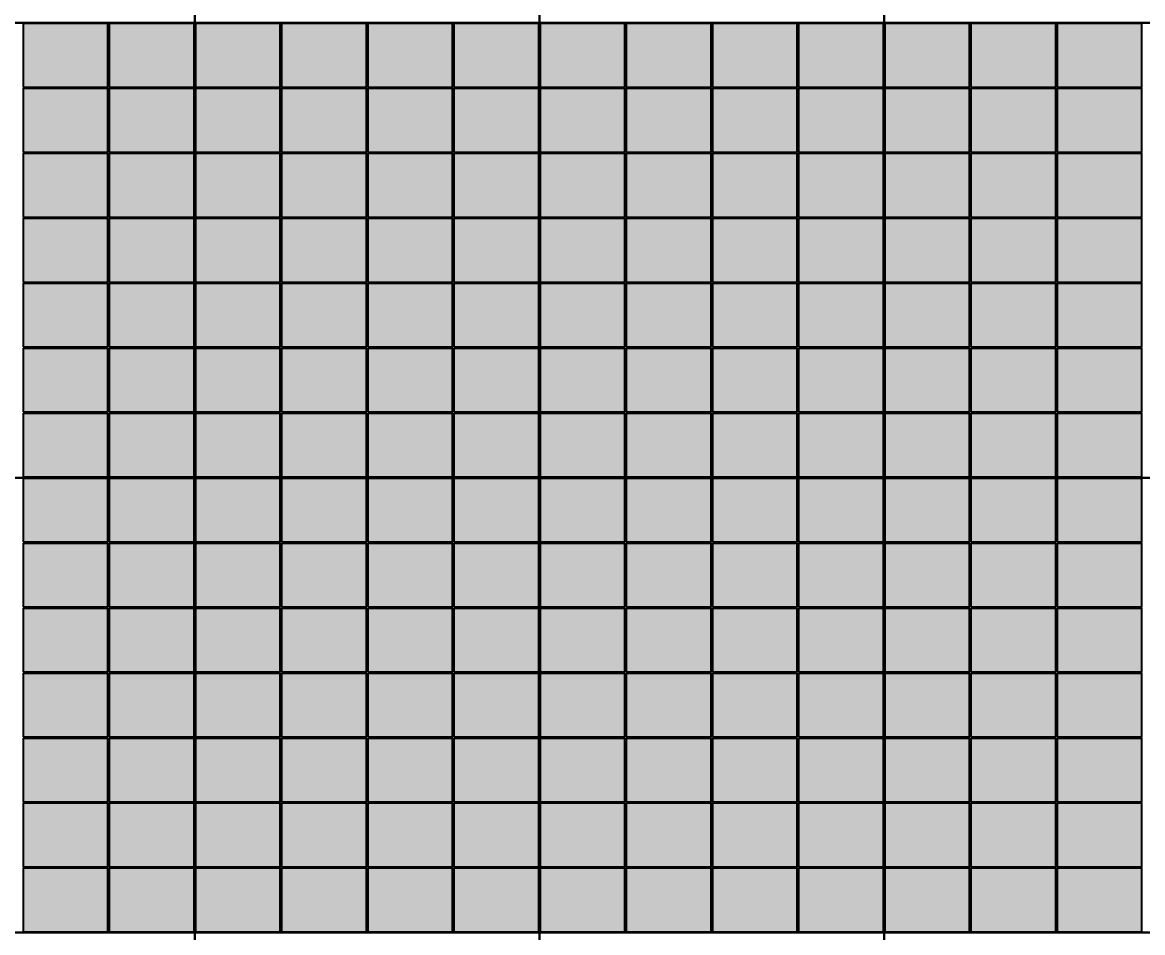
# Model space of a CAD drawing. Header units: millimetres. Extents: x -171 to 312, y -175 to 161.
# Drawn here: x -12.2 to 67.1, y -64.4 to 0 of the extents above; entities that cross this region are included whole.
import ezdxf
from ezdxf.enums import TextEntityAlignment as Align

# ---------------------------------------------------------------- set-up
doc = ezdxf.new("R2010")
doc.units = ezdxf.units.MM
doc.linetypes.add('DASHED', pattern=[19.05, 12.7, -6.35])
for name, color, linetype, true_color in [('DIM', 7, 'Continuous', 0xf0a030), ('WAFER', 7, 'Continuous', 0xd9dee6), ('WAFER-DIE', 7, 'Continuous', 0x7ef0c8), ('WAFER-DIE-FILL', 7, 'Continuous', 0x18b58c), ('WAFER-DIE-FILL-B', 7, 'Continuous', 0x1f8fd0), ('WAFER-EXCLUSION', 7, 'DASHED', 0xf0a030), ('WAFER-FIELD', 7, 'Continuous', 0xffd166)]:
    doc.layers.add(name, color=color, linetype=linetype, true_color=true_color)
doc.dimstyles.get("Standard").update_dxf_attribs({"dimtxt": 2.5, "dimasz": 2.5, "dimexe": 1.25, "dimexo": 0.625, "dimtad": 1, "dimdsep": 46, "dimtxsty": 'Standard', "dimcen": 0.09, "dimadec": 0, "dimazin": 0, "dimtfac": 1, "dimtofl": 0, "dimtmove": 0, "dimatfit": 3, "dimfxl": 1, "dimtolj": 1, "dimtzin": 0, "dimarcsym": 0})

# ---------------------------------------------------------------- blocks, each defined once
blk = doc.blocks.new('*D1')
at = {"color": 0}
for p, q in [((-150, -3), (-150, -175)), ((150, -3), (150, -175)), ((-150, -172), (150, -172))]:
    blk.add_line(p, q, dxfattribs=at)
for points in [[(-150, -172), (-145, -172.833), (-145, -171.167)], [(150, -172), (145, -171.167), (145, -172.833)]]:
    blk.add_solid(points, dxfattribs=at)
blk.add_text('300 mm', height=7, dxfattribs=at).set_placement((0, -170.5), align=Align.BOTTOM_CENTER)

msp = doc.modelspace()

# ---------------------------------------------------------------- linework, layer by layer
at = {"layer": 'WAFER'}
msp.add_circle((0, 0), 150, dxfattribs=at)
at = {"layer": 'WAFER-DIE', "flags": 128}
for points in [[(-12.15, -4.55), (-6.15, -4.55), (-6.15, -0.05), (-12.15, -0.05)], [(-6.05, -4.55), (-0.05, -4.55), (-0.05, -0.05), (-6.05, -0.05)], [(0.05, -4.55), (6.05, -4.55), (6.05, -0.05), (0.05, -0.05)], [(6.15, -4.55), (12.15, -4.55), (12.15, -0.05), (6.15, -0.05)], [(12.25, -4.55), (18.25, -4.55), (18.25, -0.05), (12.25, -0.05)], [(18.35, -4.55), (24.35, -4.55), (24.35, -0.05), (18.35, -0.05)], [(24.45, -4.55), (30.45, -4.55), (30.45, -0.05), (24.45, -0.05)], [(30.55, -4.55), (36.55, -4.55), (36.55, -0.05), (30.55, -0.05)], [(36.65, -4.55), (42.65, -4.55), (42.65, -0.05), (36.65, -0.05)], [(42.75, -4.55), (48.75, -4.55), (48.75, -0.05), (42.75, -0.05)], [(48.85, -4.55), (54.85, -4.55), (54.85, -0.05), (48.85, -0.05)], [(54.95, -4.55), (60.95, -4.55), (60.95, -0.05), (54.95, -0.05)], [(61.05, -4.55), (67.05, -4.55), (67.05, -0.05), (61.05, -0.05)], [(-12.15, -9.15), (-6.15, -9.15), (-6.15, -4.65), (-12.15, -4.65)], [(-6.05, -9.15), (-0.05, -9.15), (-0.05, -4.65), (-6.05, -4.65)], [(0.05, -9.15), (6.05, -9.15), (6.05, -4.65), (0.05, -4.65)], [(6.15, -9.15), (12.15, -9.15), (12.15, -4.65), (6.15, -4.65)], [(12.25, -9.15), (18.25, -9.15), (18.25, -4.65), (12.25, -4.65)], [(18.35, -9.15), (24.35, -9.15), (24.35, -4.65), (18.35, -4.65)], [(24.45, -9.15), (30.45, -9.15), (30.45, -4.65), (24.45, -4.65)], [(30.55, -9.15), (36.55, -9.15), (36.55, -4.65), (30.55, -4.65)], [(36.65, -9.15), (42.65, -9.15), (42.65, -4.65), (36.65, -4.65)], [(42.75, -9.15), (48.75, -9.15), (48.75, -4.65), (42.75, -4.65)], [(48.85, -9.15), (54.85, -9.15), (54.85, -4.65), (48.85, -4.65)], [(54.95, -9.15), (60.95, -9.15), (60.95, -4.65), (54.95, -4.65)], [(61.05, -9.15), (67.05, -9.15), (67.05, -4.65), (61.05, -4.65)], [(-12.15, -13.75), (-6.15, -13.75), (-6.15, -9.25), (-12.15, -9.25)], [(-6.05, -13.75), (-0.05, -13.75), (-0.05, -9.25), (-6.05, -9.25)], [(0.05, -13.75), (6.05, -13.75), (6.05, -9.25), (0.05, -9.25)], [(6.15, -13.75), (12.15, -13.75), (12.15, -9.25), (6.15, -9.25)], [(12.25, -13.75), (18.25, -13.75), (18.25, -9.25), (12.25, -9.25)], [(18.35, -13.75), (24.35, -13.75), (24.35, -9.25), (18.35, -9.25)], [(24.45, -13.75), (30.45, -13.75), (30.45, -9.25), (24.45, -9.25)], [(30.55, -13.75), (36.55, -13.75), (36.55, -9.25), (30.55, -9.25)], [(36.65, -13.75), (42.65, -13.75), (42.65, -9.25), (36.65, -9.25)], [(42.75, -13.75), (48.75, -13.75), (48.75, -9.25), (42.75, -9.25)], [(48.85, -13.75), (54.85, -13.75), (54.85, -9.25), (48.85, -9.25)], [(54.95, -13.75), (60.95, -13.75), (60.95, -9.25), (54.95, -9.25)], [(61.05, -13.75), (67.05, -13.75), (67.05, -9.25), (61.05, -9.25)], [(-12.15, -18.35), (-6.15, -18.35), (-6.15, -13.85), (-12.15, -13.85)], [(-6.05, -18.35), (-0.05, -18.35), (-0.05, -13.85), (-6.05, -13.85)], [(0.05, -18.35), (6.05, -18.35), (6.05, -13.85), (0.05, -13.85)], [(6.15, -18.35), (12.15, -18.35), (12.15, -13.85), (6.15, -13.85)], [(12.25, -18.35), (18.25, -18.35), (18.25, -13.85), (12.25, -13.85)], [(18.35, -18.35), (24.35, -18.35), (24.35, -13.85), (18.35, -13.85)], [(24.45, -18.35), (30.45, -18.35), (30.45, -13.85), (24.45, -13.85)], [(30.55, -18.35), (36.55, -18.35), (36.55, -13.85), (30.55, -13.85)], [(36.65, -18.35), (42.65, -18.35), (42.65, -13.85), (36.65, -13.85)], [(42.75, -18.35), (48.75, -18.35), (48.75, -13.85), (42.75, -13.85)], [(48.85, -18.35), (54.85, -18.35), (54.85, -13.85), (48.85, -13.85)], [(54.95, -18.35), (60.95, -18.35), (60.95, -13.85), (54.95, -13.85)], [(61.05, -18.35), (67.05, -18.35), (67.05, -13.85), (61.05, -13.85)], [(-12.15, -22.95), (-6.15, -22.95), (-6.15, -18.45), (-12.15, -18.45)], [(-6.05, -22.95), (-0.05, -22.95), (-0.05, -18.45), (-6.05, -18.45)], [(0.05, -22.95), (6.05, -22.95), (6.05, -18.45), (0.05, -18.45)], [(6.15, -22.95), (12.15, -22.95), (12.15, -18.45), (6.15, -18.45)], [(12.25, -22.95), (18.25, -22.95), (18.25, -18.45), (12.25, -18.45)], [(18.35, -22.95), (24.35, -22.95), (24.35, -18.45), (18.35, -18.45)], [(24.45, -22.95), (30.45, -22.95), (30.45, -18.45), (24.45, -18.45)], [(30.55, -22.95), (36.55, -22.95), (36.55, -18.45), (30.55, -18.45)], [(36.65, -22.95), (42.65, -22.95), (42.65, -18.45), (36.65, -18.45)], [(42.75, -22.95), (48.75, -22.95), (48.75, -18.45), (42.75, -18.45)], [(48.85, -22.95), (54.85, -22.95), (54.85, -18.45), (48.85, -18.45)], [(54.95, -22.95), (60.95, -22.95), (60.95, -18.45), (54.95, -18.45)], [(61.05, -22.95), (67.05, -22.95), (67.05, -18.45), (61.05, -18.45)], [(-12.15, -27.55), (-6.15, -27.55), (-6.15, -23.05), (-12.15, -23.05)], [(-6.05, -27.55), (-0.05, -27.55), (-0.05, -23.05), (-6.05, -23.05)], [(0.05, -27.55), (6.05, -27.55), (6.05, -23.05), (0.05, -23.05)], [(6.15, -27.55), (12.15, -27.55), (12.15, -23.05), (6.15, -23.05)], [(12.25, -27.55), (18.25, -27.55), (18.25, -23.05), (12.25, -23.05)], [(18.35, -27.55), (24.35, -27.55), (24.35, -23.05), (18.35, -23.05)], [(24.45, -27.55), (30.45, -27.55), (30.45, -23.05), (24.45, -23.05)], [(30.55, -27.55), (36.55, -27.55), (36.55, -23.05), (30.55, -23.05)], [(36.65, -27.55), (42.65, -27.55), (42.65, -23.05), (36.65, -23.05)], [(42.75, -27.55), (48.75, -27.55), (48.75, -23.05), (42.75, -23.05)], [(48.85, -27.55), (54.85, -27.55), (54.85, -23.05), (48.85, -23.05)], [(54.95, -27.55), (60.95, -27.55), (60.95, -23.05), (54.95, -23.05)], [(61.05, -27.55), (67.05, -27.55), (67.05, -23.05), (61.05, -23.05)], [(-12.15, -32.15), (-6.15, -32.15), (-6.15, -27.65), (-12.15, -27.65)], [(-6.05, -32.15), (-0.05, -32.15), (-0.05, -27.65), (-6.05, -27.65)], [(0.05, -32.15), (6.05, -32.15), (6.05, -27.65), (0.05, -27.65)], [(6.15, -32.15), (12.15, -32.15), (12.15, -27.65), (6.15, -27.65)], [(12.25, -32.15), (18.25, -32.15), (18.25, -27.65), (12.25, -27.65)], [(18.35, -32.15), (24.35, -32.15), (24.35, -27.65), (18.35, -27.65)], [(24.45, -32.15), (30.45, -32.15), (30.45, -27.65), (24.45, -27.65)], [(30.55, -32.15), (36.55, -32.15), (36.55, -27.65), (30.55, -27.65)], [(36.65, -32.15), (42.65, -32.15), (42.65, -27.65), (36.65, -27.65)], [(42.75, -32.15), (48.75, -32.15), (48.75, -27.65), (42.75, -27.65)], [(48.85, -32.15), (54.85, -32.15), (54.85, -27.65), (48.85, -27.65)], [(54.95, -32.15), (60.95, -32.15), (60.95, -27.65), (54.95, -27.65)], [(61.05, -32.15), (67.05, -32.15), (67.05, -27.65), (61.05, -27.65)], [(-12.15, -36.75), (-6.15, -36.75), (-6.15, -32.25), (-12.15, -32.25)], [(-6.05, -36.75), (-0.05, -36.75), (-0.05, -32.25), (-6.05, -32.25)], [(0.05, -36.75), (6.05, -36.75), (6.05, -32.25), (0.05, -32.25)], [(6.15, -36.75), (12.15, -36.75), (12.15, -32.25), (6.15, -32.25)], [(12.25, -36.75), (18.25, -36.75), (18.25, -32.25), (12.25, -32.25)], [(18.35, -36.75), (24.35, -36.75), (24.35, -32.25), (18.35, -32.25)], [(24.45, -36.75), (30.45, -36.75), (30.45, -32.25), (24.45, -32.25)], [(30.55, -36.75), (36.55, -36.75), (36.55, -32.25), (30.55, -32.25)], [(36.65, -36.75), (42.65, -36.75), (42.65, -32.25), (36.65, -32.25)], [(42.75, -36.75), (48.75, -36.75), (48.75, -32.25), (42.75, -32.25)], [(48.85, -36.75), (54.85, -36.75), (54.85, -32.25), (48.85, -32.25)], [(54.95, -36.75), (60.95, -36.75), (60.95, -32.25), (54.95, -32.25)], [(61.05, -36.75), (67.05, -36.75), (67.05, -32.25), (61.05, -32.25)], [(-12.15, -41.35), (-6.15, -41.35), (-6.15, -36.85), (-12.15, -36.85)], [(-6.05, -41.35), (-0.05, -41.35), (-0.05, -36.85), (-6.05, -36.85)], [(0.05, -41.35), (6.05, -41.35), (6.05, -36.85), (0.05, -36.85)], [(6.15, -41.35), (12.15, -41.35), (12.15, -36.85), (6.15, -36.85)], [(12.25, -41.35), (18.25, -41.35), (18.25, -36.85), (12.25, -36.85)], [(18.35, -41.35), (24.35, -41.35), (24.35, -36.85), (18.35, -36.85)], [(24.45, -41.35), (30.45, -41.35), (30.45, -36.85), (24.45, -36.85)], [(30.55, -41.35), (36.55, -41.35), (36.55, -36.85), (30.55, -36.85)], [(36.65, -41.35), (42.65, -41.35), (42.65, -36.85), (36.65, -36.85)], [(42.75, -41.35), (48.75, -41.35), (48.75, -36.85), (42.75, -36.85)], [(48.85, -41.35), (54.85, -41.35), (54.85, -36.85), (48.85, -36.85)], [(54.95, -41.35), (60.95, -41.35), (60.95, -36.85), (54.95, -36.85)], [(61.05, -41.35), (67.05, -41.35), (67.05, -36.85), (61.05, -36.85)], [(-12.15, -45.95), (-6.15, -45.95), (-6.15, -41.45), (-12.15, -41.45)], [(-6.05, -45.95), (-0.05, -45.95), (-0.05, -41.45), (-6.05, -41.45)], [(0.05, -45.95), (6.05, -45.95), (6.05, -41.45), (0.05, -41.45)], [(6.15, -45.95), (12.15, -45.95), (12.15, -41.45), (6.15, -41.45)], [(12.25, -45.95), (18.25, -45.95), (18.25, -41.45), (12.25, -41.45)], [(18.35, -45.95), (24.35, -45.95), (24.35, -41.45), (18.35, -41.45)], [(24.45, -45.95), (30.45, -45.95), (30.45, -41.45), (24.45, -41.45)], [(30.55, -45.95), (36.55, -45.95), (36.55, -41.45), (30.55, -41.45)], [(36.65, -45.95), (42.65, -45.95), (42.65, -41.45), (36.65, -41.45)], [(42.75, -45.95), (48.75, -45.95), (48.75, -41.45), (42.75, -41.45)], [(48.85, -45.95), (54.85, -45.95), (54.85, -41.45), (48.85, -41.45)], [(54.95, -45.95), (60.95, -45.95), (60.95, -41.45), (54.95, -41.45)], [(61.05, -45.95), (67.05, -45.95), (67.05, -41.45), (61.05, -41.45)], [(-12.15, -50.55), (-6.15, -50.55), (-6.15, -46.05), (-12.15, -46.05)], [(-6.05, -50.55), (-0.05, -50.55), (-0.05, -46.05), (-6.05, -46.05)], [(0.05, -50.55), (6.05, -50.55), (6.05, -46.05), (0.05, -46.05)], [(6.15, -50.55), (12.15, -50.55), (12.15, -46.05), (6.15, -46.05)], [(12.25, -50.55), (18.25, -50.55), (18.25, -46.05), (12.25, -46.05)], [(18.35, -50.55), (24.35, -50.55), (24.35, -46.05), (18.35, -46.05)], [(24.45, -50.55), (30.45, -50.55), (30.45, -46.05), (24.45, -46.05)], [(30.55, -50.55), (36.55, -50.55), (36.55, -46.05), (30.55, -46.05)], [(36.65, -50.55), (42.65, -50.55), (42.65, -46.05), (36.65, -46.05)], [(42.75, -50.55), (48.75, -50.55), (48.75, -46.05), (42.75, -46.05)], [(48.85, -50.55), (54.85, -50.55), (54.85, -46.05), (48.85, -46.05)], [(54.95, -50.55), (60.95, -50.55), (60.95, -46.05), (54.95, -46.05)], [(61.05, -50.55), (67.05, -50.55), (67.05, -46.05), (61.05, -46.05)], [(-12.15, -55.15), (-6.15, -55.15), (-6.15, -50.65), (-12.15, -50.65)], [(-6.05, -55.15), (-0.05, -55.15), (-0.05, -50.65), (-6.05, -50.65)], [(0.05, -55.15), (6.05, -55.15), (6.05, -50.65), (0.05, -50.65)], [(6.15, -55.15), (12.15, -55.15), (12.15, -50.65), (6.15, -50.65)], [(12.25, -55.15), (18.25, -55.15), (18.25, -50.65), (12.25, -50.65)], [(18.35, -55.15), (24.35, -55.15), (24.35, -50.65), (18.35, -50.65)], [(24.45, -55.15), (30.45, -55.15), (30.45, -50.65), (24.45, -50.65)], [(30.55, -55.15), (36.55, -55.15), (36.55, -50.65), (30.55, -50.65)], [(36.65, -55.15), (42.65, -55.15), (42.65, -50.65), (36.65, -50.65)], [(42.75, -55.15), (48.75, -55.15), (48.75, -50.65), (42.75, -50.65)], [(48.85, -55.15), (54.85, -55.15), (54.85, -50.65), (48.85, -50.65)], [(54.95, -55.15), (60.95, -55.15), (60.95, -50.65), (54.95, -50.65)], [(61.05, -55.15), (67.05, -55.15), (67.05, -50.65), (61.05, -50.65)], [(-12.15, -59.75), (-6.15, -59.75), (-6.15, -55.25), (-12.15, -55.25)], [(-6.05, -59.75), (-0.05, -59.75), (-0.05, -55.25), (-6.05, -55.25)], [(0.05, -59.75), (6.05, -59.75), (6.05, -55.25), (0.05, -55.25)], [(6.15, -59.75), (12.15, -59.75), (12.15, -55.25), (6.15, -55.25)], [(12.25, -59.75), (18.25, -59.75), (18.25, -55.25), (12.25, -55.25)], [(18.35, -59.75), (24.35, -59.75), (24.35, -55.25), (18.35, -55.25)], [(24.45, -59.75), (30.45, -59.75), (30.45, -55.25), (24.45, -55.25)], [(30.55, -59.75), (36.55, -59.75), (36.55, -55.25), (30.55, -55.25)], [(36.65, -59.75), (42.65, -59.75), (42.65, -55.25), (36.65, -55.25)], [(42.75, -59.75), (48.75, -59.75), (48.75, -55.25), (42.75, -55.25)], [(48.85, -59.75), (54.85, -59.75), (54.85, -55.25), (48.85, -55.25)], [(54.95, -59.75), (60.95, -59.75), (60.95, -55.25), (54.95, -55.25)], [(61.05, -59.75), (67.05, -59.75), (67.05, -55.25), (61.05, -55.25)], [(-12.15, -64.35), (-6.15, -64.35), (-6.15, -59.85), (-12.15, -59.85)], [(-6.05, -64.35), (-0.05, -64.35), (-0.05, -59.85), (-6.05, -59.85)], [(0.05, -64.35), (6.05, -64.35), (6.05, -59.85), (0.05, -59.85)], [(6.15, -64.35), (12.15, -64.35), (12.15, -59.85), (6.15, -59.85)], [(12.25, -64.35), (18.25, -64.35), (18.25, -59.85), (12.25, -59.85)], [(18.35, -64.35), (24.35, -64.35), (24.35, -59.85), (18.35, -59.85)], [(24.45, -64.35), (30.45, -64.35), (30.45, -59.85), (24.45, -59.85)], [(30.55, -64.35), (36.55, -64.35), (36.55, -59.85), (30.55, -59.85)], [(36.65, -64.35), (42.65, -64.35), (42.65, -59.85), (36.65, -59.85)], [(42.75, -64.35), (48.75, -64.35), (48.75, -59.85), (42.75, -59.85)], [(48.85, -64.35), (54.85, -64.35), (54.85, -59.85), (48.85, -59.85)], [(54.95, -64.35), (60.95, -64.35), (60.95, -59.85), (54.95, -59.85)], [(61.05, -64.35), (67.05, -64.35), (67.05, -59.85), (61.05, -59.85)]]:
    msp.add_lwpolyline(points, close=True, dxfattribs=at)
at = {"layer": 'WAFER-DIE-FILL'}
for points in [[(-12.15, -4.55), (-6.15, -4.55), (-12.15, -0.05), (-6.15, -0.05)], [(-6.05, -4.55), (-0.05, -4.55), (-6.05, -0.05), (-0.05, -0.05)], [(24.45, -4.55), (30.45, -4.55), (24.45, -0.05), (30.45, -0.05)], [(30.55, -4.55), (36.55, -4.55), (30.55, -0.05), (36.55, -0.05)], [(36.65, -4.55), (42.65, -4.55), (36.65, -0.05), (42.65, -0.05)], [(42.75, -4.55), (48.75, -4.55), (42.75, -0.05), (48.75, -0.05)], [(-12.15, -9.15), (-6.15, -9.15), (-12.15, -4.65), (-6.15, -4.65)], [(-6.05, -9.15), (-0.05, -9.15), (-6.05, -4.65), (-0.05, -4.65)], [(24.45, -9.15), (30.45, -9.15), (24.45, -4.65), (30.45, -4.65)], [(30.55, -9.15), (36.55, -9.15), (30.55, -4.65), (36.55, -4.65)], [(36.65, -9.15), (42.65, -9.15), (36.65, -4.65), (42.65, -4.65)], [(42.75, -9.15), (48.75, -9.15), (42.75, -4.65), (48.75, -4.65)], [(-12.15, -13.75), (-6.15, -13.75), (-12.15, -9.25), (-6.15, -9.25)], [(-6.05, -13.75), (-0.05, -13.75), (-6.05, -9.25), (-0.05, -9.25)], [(24.45, -13.75), (30.45, -13.75), (24.45, -9.25), (30.45, -9.25)], [(30.55, -13.75), (36.55, -13.75), (30.55, -9.25), (36.55, -9.25)], [(36.65, -13.75), (42.65, -13.75), (36.65, -9.25), (42.65, -9.25)], [(42.75, -13.75), (48.75, -13.75), (42.75, -9.25), (48.75, -9.25)], [(-12.15, -18.35), (-6.15, -18.35), (-12.15, -13.85), (-6.15, -13.85)], [(-6.05, -18.35), (-0.05, -18.35), (-6.05, -13.85), (-0.05, -13.85)], [(24.45, -18.35), (30.45, -18.35), (24.45, -13.85), (30.45, -13.85)], [(30.55, -18.35), (36.55, -18.35), (30.55, -13.85), (36.55, -13.85)], [(36.65, -18.35), (42.65, -18.35), (36.65, -13.85), (42.65, -13.85)], [(42.75, -18.35), (48.75, -18.35), (42.75, -13.85), (48.75, -13.85)], [(-12.15, -22.95), (-6.15, -22.95), (-12.15, -18.45), (-6.15, -18.45)], [(-6.05, -22.95), (-0.05, -22.95), (-6.05, -18.45), (-0.05, -18.45)], [(24.45, -22.95), (30.45, -22.95), (24.45, -18.45), (30.45, -18.45)], [(30.55, -22.95), (36.55, -22.95), (30.55, -18.45), (36.55, -18.45)], [(36.65, -22.95), (42.65, -22.95), (36.65, -18.45), (42.65, -18.45)], [(42.75, -22.95), (48.75, -22.95), (42.75, -18.45), (48.75, -18.45)], [(-12.15, -27.55), (-6.15, -27.55), (-12.15, -23.05), (-6.15, -23.05)], [(-6.05, -27.55), (-0.05, -27.55), (-6.05, -23.05), (-0.05, -23.05)], [(24.45, -27.55), (30.45, -27.55), (24.45, -23.05), (30.45, -23.05)], [(30.55, -27.55), (36.55, -27.55), (30.55, -23.05), (36.55, -23.05)], [(36.65, -27.55), (42.65, -27.55), (36.65, -23.05), (42.65, -23.05)], [(42.75, -27.55), (48.75, -27.55), (42.75, -23.05), (48.75, -23.05)], [(-12.15, -32.15), (-6.15, -32.15), (-12.15, -27.65), (-6.15, -27.65)], [(-6.05, -32.15), (-0.05, -32.15), (-6.05, -27.65), (-0.05, -27.65)], [(24.45, -32.15), (30.45, -32.15), (24.45, -27.65), (30.45, -27.65)], [(30.55, -32.15), (36.55, -32.15), (30.55, -27.65), (36.55, -27.65)], [(36.65, -32.15), (42.65, -32.15), (36.65, -27.65), (42.65, -27.65)], [(42.75, -32.15), (48.75, -32.15), (42.75, -27.65), (48.75, -27.65)], [(0.05, -36.75), (6.05, -36.75), (0.05, -32.25), (6.05, -32.25)], [(6.15, -36.75), (12.15, -36.75), (6.15, -32.25), (12.15, -32.25)], [(12.25, -36.75), (18.25, -36.75), (12.25, -32.25), (18.25, -32.25)], [(18.35, -36.75), (24.35, -36.75), (18.35, -32.25), (24.35, -32.25)], [(48.85, -36.75), (54.85, -36.75), (48.85, -32.25), (54.85, -32.25)], [(54.95, -36.75), (60.95, -36.75), (54.95, -32.25), (60.95, -32.25)], [(61.05, -36.75), (67.05, -36.75), (61.05, -32.25), (67.05, -32.25)], [(0.05, -41.35), (6.05, -41.35), (0.05, -36.85), (6.05, -36.85)], [(6.15, -41.35), (12.15, -41.35), (6.15, -36.85), (12.15, -36.85)], [(12.25, -41.35), (18.25, -41.35), (12.25, -36.85), (18.25, -36.85)], [(18.35, -41.35), (24.35, -41.35), (18.35, -36.85), (24.35, -36.85)], [(48.85, -41.35), (54.85, -41.35), (48.85, -36.85), (54.85, -36.85)], [(54.95, -41.35), (60.95, -41.35), (54.95, -36.85), (60.95, -36.85)], [(61.05, -41.35), (67.05, -41.35), (61.05, -36.85), (67.05, -36.85)], [(0.05, -45.95), (6.05, -45.95), (0.05, -41.45), (6.05, -41.45)], [(6.15, -45.95), (12.15, -45.95), (6.15, -41.45), (12.15, -41.45)], [(12.25, -45.95), (18.25, -45.95), (12.25, -41.45), (18.25, -41.45)], [(18.35, -45.95), (24.35, -45.95), (18.35, -41.45), (24.35, -41.45)], [(48.85, -45.95), (54.85, -45.95), (48.85, -41.45), (54.85, -41.45)], [(54.95, -45.95), (60.95, -45.95), (54.95, -41.45), (60.95, -41.45)], [(61.05, -45.95), (67.05, -45.95), (61.05, -41.45), (67.05, -41.45)], [(0.05, -50.55), (6.05, -50.55), (0.05, -46.05), (6.05, -46.05)], [(6.15, -50.55), (12.15, -50.55), (6.15, -46.05), (12.15, -46.05)], [(12.25, -50.55), (18.25, -50.55), (12.25, -46.05), (18.25, -46.05)], [(18.35, -50.55), (24.35, -50.55), (18.35, -46.05), (24.35, -46.05)], [(48.85, -50.55), (54.85, -50.55), (48.85, -46.05), (54.85, -46.05)], [(54.95, -50.55), (60.95, -50.55), (54.95, -46.05), (60.95, -46.05)], [(61.05, -50.55), (67.05, -50.55), (61.05, -46.05), (67.05, -46.05)], [(0.05, -55.15), (6.05, -55.15), (0.05, -50.65), (6.05, -50.65)], [(6.15, -55.15), (12.15, -55.15), (6.15, -50.65), (12.15, -50.65)], [(12.25, -55.15), (18.25, -55.15), (12.25, -50.65), (18.25, -50.65)], [(18.35, -55.15), (24.35, -55.15), (18.35, -50.65), (24.35, -50.65)], [(48.85, -55.15), (54.85, -55.15), (48.85, -50.65), (54.85, -50.65)], [(54.95, -55.15), (60.95, -55.15), (54.95, -50.65), (60.95, -50.65)], [(61.05, -55.15), (67.05, -55.15), (61.05, -50.65), (67.05, -50.65)], [(0.05, -59.75), (6.05, -59.75), (0.05, -55.25), (6.05, -55.25)], [(6.15, -59.75), (12.15, -59.75), (6.15, -55.25), (12.15, -55.25)], [(12.25, -59.75), (18.25, -59.75), (12.25, -55.25), (18.25, -55.25)], [(18.35, -59.75), (24.35, -59.75), (18.35, -55.25), (24.35, -55.25)], [(48.85, -59.75), (54.85, -59.75), (48.85, -55.25), (54.85, -55.25)], [(54.95, -59.75), (60.95, -59.75), (54.95, -55.25), (60.95, -55.25)], [(61.05, -59.75), (67.05, -59.75), (61.05, -55.25), (67.05, -55.25)], [(0.05, -64.35), (6.05, -64.35), (0.05, -59.85), (6.05, -59.85)], [(6.15, -64.35), (12.15, -64.35), (6.15, -59.85), (12.15, -59.85)], [(12.25, -64.35), (18.25, -64.35), (12.25, -59.85), (18.25, -59.85)], [(18.35, -64.35), (24.35, -64.35), (18.35, -59.85), (24.35, -59.85)], [(48.85, -64.35), (54.85, -64.35), (48.85, -59.85), (54.85, -59.85)], [(54.95, -64.35), (60.95, -64.35), (54.95, -59.85), (60.95, -59.85)], [(61.05, -64.35), (67.05, -64.35), (61.05, -59.85), (67.05, -59.85)]]:
    msp.add_solid(points, dxfattribs=at)
at = {"layer": 'WAFER-DIE-FILL-B'}
for points in [[(0.05, -4.55), (6.05, -4.55), (0.05, -0.05), (6.05, -0.05)], [(6.15, -4.55), (12.15, -4.55), (6.15, -0.05), (12.15, -0.05)], [(12.25, -4.55), (18.25, -4.55), (12.25, -0.05), (18.25, -0.05)], [(18.35, -4.55), (24.35, -4.55), (18.35, -0.05), (24.35, -0.05)], [(48.85, -4.55), (54.85, -4.55), (48.85, -0.05), (54.85, -0.05)], [(54.95, -4.55), (60.95, -4.55), (54.95, -0.05), (60.95, -0.05)], [(61.05, -4.55), (67.05, -4.55), (61.05, -0.05), (67.05, -0.05)], [(0.05, -9.15), (6.05, -9.15), (0.05, -4.65), (6.05, -4.65)], [(6.15, -9.15), (12.15, -9.15), (6.15, -4.65), (12.15, -4.65)], [(12.25, -9.15), (18.25, -9.15), (12.25, -4.65), (18.25, -4.65)], [(18.35, -9.15), (24.35, -9.15), (18.35, -4.65), (24.35, -4.65)], [(48.85, -9.15), (54.85, -9.15), (48.85, -4.65), (54.85, -4.65)], [(54.95, -9.15), (60.95, -9.15), (54.95, -4.65), (60.95, -4.65)], [(61.05, -9.15), (67.05, -9.15), (61.05, -4.65), (67.05, -4.65)], [(0.05, -13.75), (6.05, -13.75), (0.05, -9.25), (6.05, -9.25)], [(6.15, -13.75), (12.15, -13.75), (6.15, -9.25), (12.15, -9.25)], [(12.25, -13.75), (18.25, -13.75), (12.25, -9.25), (18.25, -9.25)], [(18.35, -13.75), (24.35, -13.75), (18.35, -9.25), (24.35, -9.25)], [(48.85, -13.75), (54.85, -13.75), (48.85, -9.25), (54.85, -9.25)], [(54.95, -13.75), (60.95, -13.75), (54.95, -9.25), (60.95, -9.25)], [(61.05, -13.75), (67.05, -13.75), (61.05, -9.25), (67.05, -9.25)], [(0.05, -18.35), (6.05, -18.35), (0.05, -13.85), (6.05, -13.85)], [(6.15, -18.35), (12.15, -18.35), (6.15, -13.85), (12.15, -13.85)], [(12.25, -18.35), (18.25, -18.35), (12.25, -13.85), (18.25, -13.85)], [(18.35, -18.35), (24.35, -18.35), (18.35, -13.85), (24.35, -13.85)], [(48.85, -18.35), (54.85, -18.35), (48.85, -13.85), (54.85, -13.85)], [(54.95, -18.35), (60.95, -18.35), (54.95, -13.85), (60.95, -13.85)], [(61.05, -18.35), (67.05, -18.35), (61.05, -13.85), (67.05, -13.85)], [(0.05, -22.95), (6.05, -22.95), (0.05, -18.45), (6.05, -18.45)], [(6.15, -22.95), (12.15, -22.95), (6.15, -18.45), (12.15, -18.45)], [(12.25, -22.95), (18.25, -22.95), (12.25, -18.45), (18.25, -18.45)], [(18.35, -22.95), (24.35, -22.95), (18.35, -18.45), (24.35, -18.45)], [(48.85, -22.95), (54.85, -22.95), (48.85, -18.45), (54.85, -18.45)], [(54.95, -22.95), (60.95, -22.95), (54.95, -18.45), (60.95, -18.45)], [(61.05, -22.95), (67.05, -22.95), (61.05, -18.45), (67.05, -18.45)], [(0.05, -27.55), (6.05, -27.55), (0.05, -23.05), (6.05, -23.05)], [(6.15, -27.55), (12.15, -27.55), (6.15, -23.05), (12.15, -23.05)], [(12.25, -27.55), (18.25, -27.55), (12.25, -23.05), (18.25, -23.05)], [(18.35, -27.55), (24.35, -27.55), (18.35, -23.05), (24.35, -23.05)], [(48.85, -27.55), (54.85, -27.55), (48.85, -23.05), (54.85, -23.05)], [(54.95, -27.55), (60.95, -27.55), (54.95, -23.05), (60.95, -23.05)], [(61.05, -27.55), (67.05, -27.55), (61.05, -23.05), (67.05, -23.05)], [(0.05, -32.15), (6.05, -32.15), (0.05, -27.65), (6.05, -27.65)], [(6.15, -32.15), (12.15, -32.15), (6.15, -27.65), (12.15, -27.65)], [(12.25, -32.15), (18.25, -32.15), (12.25, -27.65), (18.25, -27.65)], [(18.35, -32.15), (24.35, -32.15), (18.35, -27.65), (24.35, -27.65)], [(48.85, -32.15), (54.85, -32.15), (48.85, -27.65), (54.85, -27.65)], [(54.95, -32.15), (60.95, -32.15), (54.95, -27.65), (60.95, -27.65)], [(61.05, -32.15), (67.05, -32.15), (61.05, -27.65), (67.05, -27.65)], [(-12.15, -36.75), (-6.15, -36.75), (-12.15, -32.25), (-6.15, -32.25)], [(-6.05, -36.75), (-0.05, -36.75), (-6.05, -32.25), (-0.05, -32.25)], [(24.45, -36.75), (30.45, -36.75), (24.45, -32.25), (30.45, -32.25)], [(30.55, -36.75), (36.55, -36.75), (30.55, -32.25), (36.55, -32.25)], [(36.65, -36.75), (42.65, -36.75), (36.65, -32.25), (42.65, -32.25)], [(42.75, -36.75), (48.75, -36.75), (42.75, -32.25), (48.75, -32.25)], [(-12.15, -41.35), (-6.15, -41.35), (-12.15, -36.85), (-6.15, -36.85)], [(-6.05, -41.35), (-0.05, -41.35), (-6.05, -36.85), (-0.05, -36.85)], [(24.45, -41.35), (30.45, -41.35), (24.45, -36.85), (30.45, -36.85)], [(30.55, -41.35), (36.55, -41.35), (30.55, -36.85), (36.55, -36.85)], [(36.65, -41.35), (42.65, -41.35), (36.65, -36.85), (42.65, -36.85)], [(42.75, -41.35), (48.75, -41.35), (42.75, -36.85), (48.75, -36.85)], [(-12.15, -45.95), (-6.15, -45.95), (-12.15, -41.45), (-6.15, -41.45)], [(-6.05, -45.95), (-0.05, -45.95), (-6.05, -41.45), (-0.05, -41.45)], [(24.45, -45.95), (30.45, -45.95), (24.45, -41.45), (30.45, -41.45)], [(30.55, -45.95), (36.55, -45.95), (30.55, -41.45), (36.55, -41.45)], [(36.65, -45.95), (42.65, -45.95), (36.65, -41.45), (42.65, -41.45)], [(42.75, -45.95), (48.75, -45.95), (42.75, -41.45), (48.75, -41.45)], [(-12.15, -50.55), (-6.15, -50.55), (-12.15, -46.05), (-6.15, -46.05)], [(-6.05, -50.55), (-0.05, -50.55), (-6.05, -46.05), (-0.05, -46.05)], [(24.45, -50.55), (30.45, -50.55), (24.45, -46.05), (30.45, -46.05)], [(30.55, -50.55), (36.55, -50.55), (30.55, -46.05), (36.55, -46.05)], [(36.65, -50.55), (42.65, -50.55), (36.65, -46.05), (42.65, -46.05)], [(42.75, -50.55), (48.75, -50.55), (42.75, -46.05), (48.75, -46.05)], [(-12.15, -55.15), (-6.15, -55.15), (-12.15, -50.65), (-6.15, -50.65)], [(-6.05, -55.15), (-0.05, -55.15), (-6.05, -50.65), (-0.05, -50.65)], [(24.45, -55.15), (30.45, -55.15), (24.45, -50.65), (30.45, -50.65)], [(30.55, -55.15), (36.55, -55.15), (30.55, -50.65), (36.55, -50.65)], [(36.65, -55.15), (42.65, -55.15), (36.65, -50.65), (42.65, -50.65)], [(42.75, -55.15), (48.75, -55.15), (42.75, -50.65), (48.75, -50.65)], [(-12.15, -59.75), (-6.15, -59.75), (-12.15, -55.25), (-6.15, -55.25)], [(-6.05, -59.75), (-0.05, -59.75), (-6.05, -55.25), (-0.05, -55.25)], [(24.45, -59.75), (30.45, -59.75), (24.45, -55.25), (30.45, -55.25)], [(30.55, -59.75), (36.55, -59.75), (30.55, -55.25), (36.55, -55.25)], [(36.65, -59.75), (42.65, -59.75), (36.65, -55.25), (42.65, -55.25)], [(42.75, -59.75), (48.75, -59.75), (42.75, -55.25), (48.75, -55.25)], [(-12.15, -64.35), (-6.15, -64.35), (-12.15, -59.85), (-6.15, -59.85)], [(-6.05, -64.35), (-0.05, -64.35), (-6.05, -59.85), (-0.05, -59.85)], [(24.45, -64.35), (30.45, -64.35), (24.45, -59.85), (30.45, -59.85)], [(30.55, -64.35), (36.55, -64.35), (30.55, -59.85), (36.55, -59.85)], [(36.65, -64.35), (42.65, -64.35), (36.65, -59.85), (42.65, -59.85)], [(42.75, -64.35), (48.75, -64.35), (42.75, -59.85), (48.75, -59.85)]]:
    msp.add_solid(points, dxfattribs=at)
at = {"layer": 'WAFER-EXCLUSION'}
msp.add_circle((0, 0), 147, dxfattribs=at)
at = {"layer": 'WAFER-FIELD', "flags": 128}
for points in [[(-24.4, 0), (0, 0), (0, 32.2), (-24.4, 32.2)], [(0, 0), (24.4, 0), (24.4, 32.2), (0, 32.2)], [(24.4, 0), (48.8, 0), (48.8, 32.2), (24.4, 32.2)], [(48.8, 0), (73.2, 0), (73.2, 32.2), (48.8, 32.2)], [(-24.4, -32.2), (0, -32.2), (0, 0), (-24.4, 0)], [(0, -32.2), (24.4, -32.2), (24.4, 0), (0, 0)], [(24.4, -32.2), (48.8, -32.2), (48.8, 0), (24.4, 0)], [(48.8, -32.2), (73.2, -32.2), (73.2, 0), (48.8, 0)], [(-24.4, -64.4), (0, -64.4), (0, -32.2), (-24.4, -32.2)], [(0, -64.4), (24.4, -64.4), (24.4, -32.2), (0, -32.2)], [(24.4, -64.4), (48.8, -64.4), (48.8, -32.2), (24.4, -32.2)], [(48.8, -64.4), (73.2, -64.4), (73.2, -32.2), (48.8, -32.2)], [(-24.4, -96.6), (0, -96.6), (0, -64.4), (-24.4, -64.4)], [(0, -96.6), (24.4, -96.6), (24.4, -64.4), (0, -64.4)], [(24.4, -96.6), (48.8, -96.6), (48.8, -64.4), (24.4, -64.4)], [(48.8, -96.6), (73.2, -96.6), (73.2, -64.4), (48.8, -64.4)]]:
    msp.add_lwpolyline(points, close=True, dxfattribs=at)

# ---------------------------------------------------------------- dimensions: what is measured, and where the dimension line sits
at = {"layer": 'DIM'}
dim = msp.add_linear_dim(base=(150, -172), p1=(-150, 0), p2=(150, 0), dimstyle='Standard', override={"dimscale": 1, "dimtxt": 7, "dimasz": 5, "dimexe": 3, "dimexo": 3, "dimgap": 1.5, "dimtad": 1, "dimjust": 0, "dimtih": 0, "dimtoh": 0, "dimdec": 0, "dimlfac": 1, "dimrnd": 0, "dimzin": 8, "dimdsep": 46, "dimpost": '<> mm', "dimsah": 0, "dimtsz": 0, "dimse1": 0, "dimse2": 0, "dimsd1": 0, "dimsd2": 0, "dimclrd": 0, "dimclre": 0, "dimclrt": 0, "dimaunit": 0, "dimadec": 0, "dimazin": 0, "dimtol": 0, "dimlim": 0, "dimtp": 0, "dimtm": 0, "dimtfac": 1, "dimtdec": 2, "dimtix": 0, "dimtofl": 0, "dimtmove": 0, "dimatfit": 3, "dimtfill": 0, "dimtfillclr": 0, "dimtolj": 1, "dimtzin": 0, "dimlwd": 65534, "dimlwe": 65534}, dxfattribs=at)
dim.commit()
dim.dimension.update_dxf_attribs({"geometry": '*D1', "text_midpoint": (0, -170.5), "dimtype": 160})

doc.saveas('drawing.dxf')
